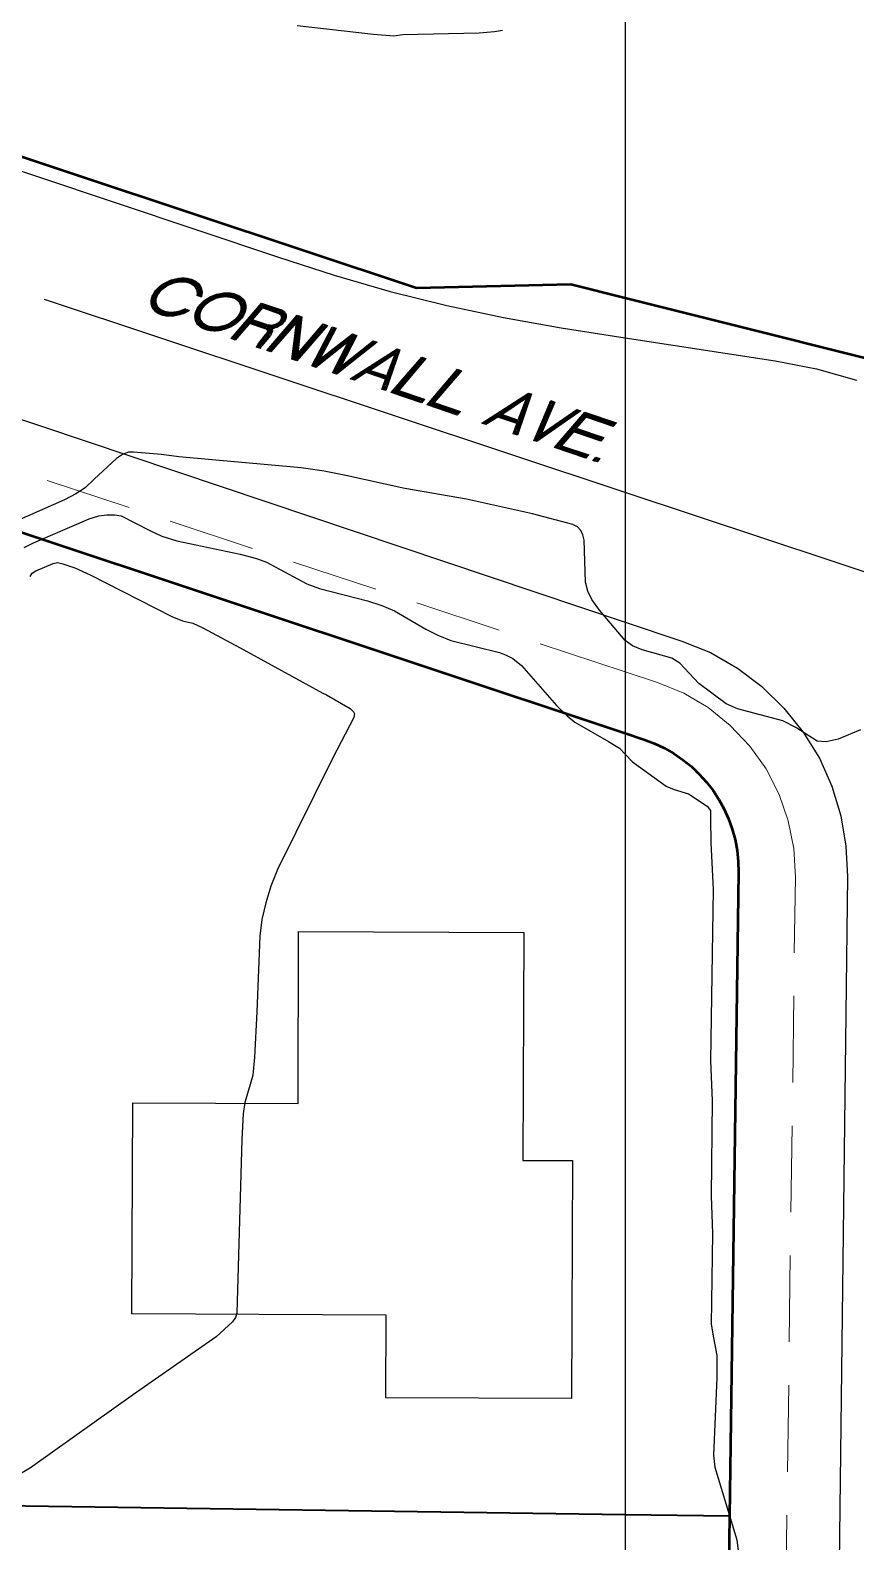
# Model space of a CAD drawing. Header units: feet. Extents: x 7 to 2308, y -319 to 1396.
# Drawn here: x 146.6 to 265.8, y 791 to 1009.3 of the extents above; entities that cross this region are included whole.
import ezdxf

# ---------------------------------------------------------------- set-up
doc = ezdxf.new("R2010")
doc.units = ezdxf.units.FT
doc.header["$MEASUREMENT"] = 0
for name, color, linetype in [('PDF_X1003BASE$ANNOT-PE-T20', 7, 'Continuous'), ('PDF_X1003BASE$PA_NEAT_LINE', 7, 'Continuous'), ('PDF_X1003BASE$PA_PARCEL', 7, 'Continuous'), ('PDF_X1003BASE$PA_ROW', 7, 'Continuous'), ('PDF_X1003BASE$ST_STREET_CL', 7, 'Continuous'), ('PDF_X1003BASE$TR_CURB', 7, 'Continuous'), ('PDF_X1003BASE$TR_SIDEWALK', 7, 'Continuous')]:
    doc.layers.add(name, color=color, linetype=linetype)
for name, color, linetype, true_color in [('PDF_X1003BASE$BL_BUILDING', 7, 'Continuous', 0x979797), ('PDF_X1003BASE$CR_CONT_DEF', 7, 'Continuous', 0x979797), ('PDF_X1003BASE$CR_NDX_DEF', 7, 'Continuous', 0x767676)]:
    doc.layers.add(name, color=color, linetype=linetype, true_color=true_color)

msp = doc.modelspace()

# ---------------------------------------------------------------- linework, layer by layer
at = {"layer": 'PDF_X1003BASE$ANNOT-PE-T20', "lineweight": 25}
for points in [[(170.65, 971.07), (171.34, 970.81)], [(180.56, 966.22), (178.27, 966.97), (176.19, 964.57), (175.61, 964.78), (180.03, 969.9), (182.75, 968.99)], [(180.62, 966.28), (178.22, 967.13), (176.19, 964.73), (175.77, 964.84), (180.03, 969.79), (182.7, 968.89)], [(180.67, 966.38), (178.22, 967.24), (176.14, 964.84), (175.98, 964.89), (180.08, 969.69), (182.64, 968.83)], [(176.14, 964.94), (180.08, 969.58), (182.59, 968.73)], [(168.89, 969.05), (169.58, 968.83)], [(180.72, 966.6), (178.38, 967.4), (180.14, 969.42), (182.48, 968.62)], [(180.83, 966.65), (178.54, 967.45), (180.14, 969.31), (182.43, 968.57)], [(180.88, 966.76), (178.7, 967.5), (180.19, 969.21), (182.32, 968.46)], [(185.31, 967.93), (181.26, 963.18)], [(180.78, 966.49), (180.67, 966.49), (178.17, 967.34)], [(179.5, 963.93), (180.67, 965.48)], [(180.78, 965.48), (179.55, 963.88)], [(180.88, 965.42), (179.66, 963.88)], [(179.76, 963.82), (180.99, 965.42)], [(179.87, 963.77), (181.1, 965.37)], [(179.98, 963.77), (181.2, 965.32)], [(181.31, 965.26), (180.08, 963.72)], [(184.94, 961.85), (188.99, 966.54)], [(187.33, 960.94), (190.21, 966.38), (190.75, 966.17)], [(195.86, 964.04), (190.75, 959.98), (193.31, 965.21), (187.81, 961), (190.32, 965.9)], [(190.27, 966.12), (190.59, 966.01)], [(179.87, 963.34), (179.23, 963.56)], [(196.08, 964.41), (196.56, 964.2), (190.91, 959.72)], [(195.92, 964.2), (196.24, 964.09)], [(199.38, 963.02), (199.76, 962.92)], [(199.92, 963.08), (199.54, 963.24)], [(195.6, 960.25), (199.12, 962.6), (199.01, 962.6), (193.73, 959.13), (193.52, 959.19), (199.33, 962.97), (199.7, 962.81), (197.89, 957.69), (197.68, 957.8), (199.38, 962.49), (199.33, 962.54), (198.16, 959.4)], [(193.84, 959.29), (199.17, 962.81), (199.54, 962.65), (197.84, 957.96)], [(199.06, 962.7), (199.49, 962.6)], [(199.65, 962.76), (199.22, 962.86)], [(203.01, 955.88), (199.28, 957.11), (203.22, 961.74)], [(193.47, 958.87), (192.99, 959.03)], [(193.36, 959.13), (193.63, 959.03)], [(193.79, 959.19), (193.68, 959.24)], [(195.17, 959.93), (197.94, 959.03)], [(198.1, 959.19), (195.33, 960.09)], [(195.38, 960.2), (198.16, 959.29)], [(208.18, 954.12), (204.39, 955.4), (208.39, 959.98)], [(197.46, 957.53), (197.94, 957.37)], [(197.89, 957.59), (197.57, 957.69)], [(197.73, 957.85), (197.84, 957.85)], [(214.58, 953.85), (218.1, 956.2), (217.99, 956.2), (212.71, 952.73), (212.5, 952.79), (218.31, 956.57), (218.68, 956.41), (216.87, 951.3), (216.66, 951.4), (218.41, 956.09), (218.31, 956.09), (217.14, 953)], [(218.63, 956.31), (218.2, 956.47)], [(218.36, 956.63), (218.79, 956.52)], [(218.89, 956.68), (218.52, 956.79)], [(212.87, 952.89), (218.15, 956.36), (218.52, 956.25), (216.82, 951.56)], [(218.1, 956.31), (218.47, 956.15)], [(219.43, 950.12), (221.77, 955.72), (222.25, 955.56)], [(225.19, 954.01), (219.8, 950.28), (221.83, 955.13)], [(225.45, 954.49), (225.93, 954.28), (219.8, 949.96)], [(225.24, 954.12), (219.91, 950.39), (221.88, 955.24)], [(221.83, 955.45), (222.15, 955.35)], [(225.29, 954.28), (225.61, 954.17)], [(212.5, 952.47), (211.96, 952.63)], [(212.34, 952.73), (212.6, 952.63)], [(212.76, 952.79), (212.66, 952.84)], [(214.15, 953.53), (216.92, 952.63)], [(217.08, 952.79), (214.31, 953.69)], [(214.42, 953.8), (217.14, 952.84)], [(226.78, 947.83), (222.79, 949.16), (226.78, 953.8), (230.73, 952.47)], [(216.44, 951.14), (216.92, 950.98)], [(216.87, 951.19), (216.6, 951.3)], [(216.71, 951.46), (216.82, 951.4)], [(224.92, 951.67), (228.92, 950.34)]]:
    msp.add_lwpolyline(points, dxfattribs=at)
for points in [[(185.15, 968.19), (185.84, 967.93), (185.26, 962.65), (188.93, 966.92), (189.52, 966.7), (185.1, 961.58), (184.4, 961.8), (185.04, 967.13), (181.36, 962.86), (180.78, 963.08)], [(185.2, 968.03), (185.68, 967.87), (185.04, 962.28), (188.93, 966.81), (189.36, 966.65), (185.1, 961.69), (184.56, 961.85), (185.2, 967.5), (181.31, 962.97), (180.94, 963.13)], [(185.2, 967.93), (185.52, 967.82), (184.88, 961.9), (188.99, 966.65), (189.15, 966.6), (185.04, 961.8), (184.78, 961.9), (185.42, 967.87), (181.31, 963.08), (181.1, 963.13)], [(190.21, 966.49), (190.8, 966.28), (188.45, 961.8), (193.15, 965.48), (193.79, 965.26), (191.44, 960.78), (196.13, 964.46), (196.72, 964.25), (190.85, 959.67), (190.27, 959.83), (192.56, 964.36), (187.87, 960.62), (187.28, 960.84)], [(190.8, 959.77), (190.43, 959.88), (192.83, 964.62), (187.87, 960.78), (187.44, 960.89), (190.27, 966.22), (190.64, 966.12), (188.24, 961.53), (193.2, 965.37), (193.57, 965.21), (191.23, 960.52), (195.97, 964.3), (196.4, 964.14)], [(190.8, 959.88), (190.59, 959.93), (193.09, 964.94), (187.81, 960.89), (187.65, 960.94), (190.32, 966.01), (190.48, 965.96), (188.03, 961.26), (193.2, 965.21), (193.41, 965.16), (191.01, 960.25), (195.86, 964.14), (196.02, 964.04)], [(199.6, 963.29), (199.97, 963.18), (197.94, 957.27), (197.36, 957.43), (197.89, 958.92), (195.12, 959.88), (193.41, 958.76), (192.83, 958.97)], [(198.05, 959.08), (195.28, 960.04), (193.57, 958.97), (193.15, 959.08), (199.44, 963.13), (199.86, 963.02), (197.89, 957.48), (197.52, 957.64)], [(199.28, 962.65), (198.05, 959.4), (195.65, 960.2)], [(203.17, 962.12), (203.75, 961.9), (199.81, 957.27), (203.54, 956.04), (203.11, 955.51), (198.74, 957)], [(203.17, 961.96), (203.59, 961.85), (199.6, 957.21), (203.38, 955.99), (203.06, 955.61), (198.9, 957.05)], [(203.22, 961.85), (203.38, 961.8), (199.44, 957.16), (203.22, 955.93), (203.06, 955.72), (199.12, 957.11)], [(208.29, 960.36), (208.87, 960.14), (204.93, 955.56), (208.71, 954.28), (208.23, 953.75), (203.91, 955.24)], [(208.34, 960.25), (208.71, 960.09), (204.77, 955.51), (208.5, 954.23), (208.23, 953.91), (204.07, 955.29)], [(208.34, 960.14), (208.55, 960.04), (204.61, 955.45), (208.34, 954.17), (208.18, 954.01), (204.23, 955.35)], [(218.57, 956.89), (219, 956.79), (216.98, 950.82), (216.34, 951.03), (216.87, 952.52), (214.1, 953.43), (212.39, 952.36), (211.8, 952.57)], [(217.03, 952.68), (214.26, 953.64), (212.55, 952.52), (212.18, 952.68), (218.41, 956.73), (218.84, 956.57), (216.92, 951.08), (216.5, 951.19)], [(218.26, 956.25), (217.03, 953), (214.68, 953.8)], [(221.77, 955.83), (222.36, 955.61), (220.39, 950.98), (225.51, 954.55), (226.09, 954.33), (219.75, 949.91), (219.32, 950.02)], [(219.69, 950.02), (219.48, 950.07), (221.83, 955.61), (222.2, 955.45), (220.28, 950.82), (225.35, 954.39), (225.77, 954.23)], [(219.69, 950.12), (221.83, 955.35), (222.04, 955.29), (220.12, 950.66), (225.24, 954.23), (225.4, 954.17)], [(226.68, 954.17), (231.26, 952.63), (230.78, 952.1), (226.84, 953.43), (225.45, 951.83), (229.4, 950.5), (228.97, 949.96), (225.03, 951.3), (223.32, 949.32), (227.26, 947.99), (226.84, 947.51), (222.31, 949.06)], [(226.73, 954.01), (231.05, 952.57), (230.78, 952.2), (226.84, 953.59), (225.29, 951.78), (229.24, 950.44), (228.97, 950.07), (224.97, 951.4), (223.16, 949.27), (227.1, 947.94), (226.84, 947.62), (222.47, 949.11)], [(226.73, 953.91), (230.89, 952.52), (230.73, 952.36), (226.78, 953.69), (225.13, 951.72), (229.08, 950.39), (228.92, 950.23), (224.97, 951.56), (223, 949.22), (226.94, 947.88), (226.78, 947.72), (222.63, 949.11)], [(228.28, 947.67), (228.86, 947.46), (228.44, 946.98), (227.85, 947.14)], [(228.28, 947.56), (228.7, 947.4), (228.38, 947.08), (228.01, 947.19)], [(228.33, 947.46), (228.54, 947.35), (228.38, 947.19), (228.17, 947.24)]]:
    msp.add_lwpolyline(points, close=True, dxfattribs=at)
for centre, radius, start, end in [((180.7, 962.93), 1.55, 138.9768, 155.3354), ((180.64, 962.93), 1.44, 138.1237, 155.4182), ((180.66, 963.05), 1.3, 139.3309, 157.931)]:
    msp.add_arc(centre, radius, start, end, dxfattribs=at)
for points, knots in [([(165.01, 968.46), (164.77, 968.61), (164.56, 968.79), (164.26, 969.21), (164.16, 969.42), (164.06, 969.89), (164.05, 970.12), (164.12, 970.61), (164.2, 970.85), (164.43, 971.34), (164.59, 971.58), (164.78, 971.8)], [0, 0, 0, 0, 0.0261272, 0.0261272, 0.0483804, 0.0483804, 0.0708123, 0.0708123, 0.0945936, 0.0945936, 0.1215601, 0.1215601, 0.1215601, 0.1215601]), ([(165.06, 968.56), (164.84, 968.7), (164.64, 968.87), (164.36, 969.26), (164.26, 969.47), (164.16, 969.9), (164.16, 970.13), (164.22, 970.6), (164.3, 970.83), (164.53, 971.3), (164.69, 971.54), (164.87, 971.75)], [0, 0, 0, 0, 0.0247492, 0.0247492, 0.0457962, 0.0457962, 0.0670455, 0.0670455, 0.0900465, 0.0900465, 0.1162261, 0.1162261, 0.1162261, 0.1162261]), ([(164.78, 971.8), (165.12, 972.2), (165.54, 972.54), (166.5, 973.09), (167.05, 973.31), (168.16, 973.55), (168.74, 973.59), (169.29, 973.5)], [0, 0, 0, 0, 0.0492675, 0.0492675, 0.1032437, 0.1032437, 0.1558046, 0.1558046, 0.1558046, 0.1558046]), ([(164.87, 971.75), (165.21, 972.14), (165.62, 972.46), (166.55, 973), (167.08, 973.2), (168.14, 973.44), (168.7, 973.48), (169.23, 973.41)], [0, 0, 0, 0, 0.0481519, 0.0481519, 0.0999325, 0.0999325, 0.1503372, 0.1503372, 0.1503372, 0.1503372]), ([(164.96, 971.7), (165.29, 972.07), (165.7, 972.39), (166.6, 972.9), (167.11, 973.1), (168.13, 973.33), (168.66, 973.37), (169.17, 973.31)], [0, 0, 0, 0, 0.047056, 0.047056, 0.0966621, 0.0966621, 0.1449327, 0.1449327, 0.1449327, 0.1449327]), ([(165.07, 971.69), (165.38, 972.05), (165.76, 972.36), (166.61, 972.85), (167.1, 973.04), (168.07, 973.26), (168.58, 973.3), (169.06, 973.24)], [0, 0, 0, 0, 0.0445398, 0.0445398, 0.0918121, 0.0918121, 0.1379761, 0.1379761, 0.1379761, 0.1379761]), ([(165.17, 971.64), (165.47, 971.99), (165.84, 972.28), (166.67, 972.75), (167.13, 972.93), (168.06, 973.15), (168.54, 973.19), (169.01, 973.14)], [0, 0, 0, 0, 0.0434344, 0.0434344, 0.0885994, 0.0885994, 0.1326873, 0.1326873, 0.1326873, 0.1326873]), ([(165.27, 971.64), (165.56, 971.97), (165.91, 972.25), (166.68, 972.7), (167.12, 972.87), (168, 973.08), (168.46, 973.12), (168.91, 973.07)], [0, 0, 0, 0, 0.0409356, 0.0409356, 0.0838309, 0.0838309, 0.1258546, 0.1258546, 0.1258546, 0.1258546]), ([(165.37, 971.58), (165.64, 971.9), (165.99, 972.17), (166.73, 972.61), (167.15, 972.77), (167.99, 972.97), (168.43, 973.01), (168.85, 972.97)], [0, 0, 0, 0, 0.0398106, 0.0398106, 0.0806711, 0.0806711, 0.1206826, 0.1206826, 0.1206826, 0.1206826]), ([(168.85, 972.97), (169.23, 972.93), (169.56, 972.84), (170.04, 972.59), (170.22, 972.45), (170.49, 972.13), (170.58, 971.96), (170.67, 971.67), (170.69, 971.56), (170.71, 971.32), (170.7, 971.2), (170.68, 971.07)], [0, 0, 0, 0, 0.0354404, 0.0354404, 0.0617885, 0.0617885, 0.0833325, 0.0833325, 0.0966799, 0.0966799, 0.1108377, 0.1108377, 0.1108377, 0.1108377]), ([(168.91, 973.07), (169.29, 973.03), (169.63, 972.92), (170.13, 972.65), (170.32, 972.5), (170.6, 972.16), (170.69, 971.99), (170.78, 971.67), (170.8, 971.55), (170.81, 971.29), (170.8, 971.16), (170.78, 971.03)], [0, 0, 0, 0, 0.0364378, 0.0364378, 0.0639447, 0.0639447, 0.0867519, 0.0867519, 0.1009698, 0.1009698, 0.1160671, 0.1160671, 0.1160671, 0.1160671]), ([(169.01, 973.14), (169.41, 973.1), (169.76, 972.99), (170.27, 972.72), (170.46, 972.57), (170.74, 972.22), (170.84, 972.05), (170.93, 971.73), (170.95, 971.59), (170.96, 971.31), (170.94, 971.17), (170.91, 971.02)], [0, 0, 0, 0, 0.0378502, 0.0378502, 0.0659772, 0.0659772, 0.0890627, 0.0890627, 0.1047317, 0.1047317, 0.1214965, 0.1214965, 0.1214965, 0.1214965]), ([(169.06, 973.24), (169.48, 973.19), (169.83, 973.07), (170.36, 972.78), (170.56, 972.62), (170.85, 972.26), (170.95, 972.07), (171.04, 971.72), (171.06, 971.58), (171.06, 971.28), (171.05, 971.13), (171.01, 970.97)], [0, 0, 0, 0, 0.0388135, 0.0388135, 0.0680772, 0.0680772, 0.0924218, 0.0924218, 0.1090453, 0.1090453, 0.12685, 0.12685, 0.12685, 0.12685]), ([(169.17, 973.31), (169.59, 973.26), (169.96, 973.14), (170.5, 972.85), (170.7, 972.69), (170.99, 972.32), (171.09, 972.13), (171.19, 971.77), (171.21, 971.62), (171.21, 971.29), (171.19, 971.12), (171.14, 970.96)], [0, 0, 0, 0, 0.0401435, 0.0401435, 0.0700022, 0.0700022, 0.0946279, 0.0946279, 0.112803, 0.112803, 0.1324226, 0.1324226, 0.1324226, 0.1324226]), ([(169.23, 973.41), (169.66, 973.35), (170.04, 973.23), (170.59, 972.91), (170.8, 972.74), (171.1, 972.35), (171.2, 972.15), (171.3, 971.77), (171.32, 971.6), (171.31, 971.26), (171.28, 971.08), (171.23, 970.9)], [0, 0, 0, 0, 0.0410735, 0.0410735, 0.0720477, 0.0720477, 0.0979292, 0.0979292, 0.1171417, 0.1171417, 0.1379015, 0.1379015, 0.1379015, 0.1379015]), ([(169.29, 973.5), (169.74, 973.44), (170.12, 973.31), (170.68, 972.98), (170.9, 972.79), (171.21, 972.38), (171.31, 972.17), (171.41, 971.76), (171.43, 971.59), (171.42, 971.22), (171.38, 971.03), (171.33, 970.84)], [0, 0, 0, 0, 0.0420021, 0.0420021, 0.0740934, 0.0740934, 0.1012422, 0.1012422, 0.1215225, 0.1215225, 0.1434569, 0.1434569, 0.1434569, 0.1434569]), ([(165.11, 968.65), (164.9, 968.78), (164.72, 968.94), (164.45, 969.32), (164.36, 969.51), (164.27, 969.92), (164.26, 970.14), (164.33, 970.58), (164.4, 970.81), (164.63, 971.26), (164.79, 971.49), (164.96, 971.7)], [0, 0, 0, 0, 0.0233854, 0.0233854, 0.0432373, 0.0432373, 0.0633086, 0.0633086, 0.0855432, 0.0855432, 0.1109564, 0.1109564, 0.1109564, 0.1109564]), ([(165.22, 968.73), (165.02, 968.87), (164.84, 969.03), (164.58, 969.41), (164.5, 969.6), (164.41, 970.01), (164.41, 970.23), (164.48, 970.66), (164.56, 970.87), (164.77, 971.29), (164.91, 971.5), (165.07, 971.69)], [0, 0, 0, 0, 0.0228956, 0.0228956, 0.0425836, 0.0425836, 0.0627552, 0.0627552, 0.0835403, 0.0835403, 0.1070538, 0.1070538, 0.1070538, 0.1070538]), ([(165.27, 968.82), (165.08, 968.95), (164.91, 969.11), (164.68, 969.46), (164.6, 969.64), (164.52, 970.03), (164.52, 970.23), (164.59, 970.64), (164.66, 970.84), (164.87, 971.25), (165.01, 971.45), (165.17, 971.64)], [0, 0, 0, 0, 0.0215499, 0.0215499, 0.0400475, 0.0400475, 0.0590317, 0.0590317, 0.0790976, 0.0790976, 0.1018965, 0.1018965, 0.1018965, 0.1018965]), ([(165.38, 968.91), (165.2, 969.03), (165.04, 969.19), (164.81, 969.54), (164.74, 969.73), (164.67, 970.12), (164.67, 970.32), (164.75, 970.72), (164.81, 970.9), (165, 971.28), (165.13, 971.47), (165.27, 971.64)], [0, 0, 0, 0, 0.02111741, 0.02111741, 0.03948748, 0.03948748, 0.05858559, 0.05858559, 0.07718904, 0.07718904, 0.09809474, 0.09809474, 0.09809474, 0.09809474]), ([(165.44, 968.99), (165.27, 969.11), (165.12, 969.26), (164.91, 969.59), (164.84, 969.76), (164.77, 970.13), (164.78, 970.32), (164.85, 970.7), (164.92, 970.88), (165.1, 971.24), (165.23, 971.42), (165.37, 971.58)], [0, 0, 0, 0, 0.01979071, 0.01979071, 0.03697489, 0.03697489, 0.05487554, 0.05487554, 0.07280844, 0.07280844, 0.0930522, 0.0930522, 0.0930522, 0.0930522]), ([(171.9, 966.08), (171.56, 966.2), (171.27, 966.36), (170.85, 966.73), (170.7, 966.93), (170.48, 967.36), (170.43, 967.58), (170.39, 968.07), (170.43, 968.33), (170.56, 968.77), (170.64, 968.95), (170.85, 969.32), (170.98, 969.5), (171.12, 969.67)], [0, 0, 0, 0, 0.0343532, 0.0343532, 0.0626836, 0.0626836, 0.0888544, 0.0888544, 0.117874, 0.117874, 0.1403071, 0.1403071, 0.1652695, 0.1652695, 0.1652695, 0.1652695]), ([(171.96, 966.17), (171.62, 966.28), (171.34, 966.44), (170.94, 966.79), (170.79, 966.97), (170.59, 967.38), (170.53, 967.6), (170.5, 968.06), (170.53, 968.3), (170.65, 968.72), (170.73, 968.9), (170.94, 969.27), (171.07, 969.45), (171.22, 969.62)], [0, 0, 0, 0, 0.0330929, 0.0330929, 0.0601545, 0.0601545, 0.0850385, 0.0850385, 0.1125765, 0.1125765, 0.1348813, 0.1348813, 0.1598361, 0.1598361, 0.1598361, 0.1598361]), ([(172.01, 966.26), (171.69, 966.37), (171.42, 966.52), (171.03, 966.84), (170.89, 967.02), (170.7, 967.41), (170.64, 967.61), (170.6, 968.04), (170.63, 968.27), (170.75, 968.68), (170.83, 968.86), (171.03, 969.22), (171.16, 969.4), (171.31, 969.56)], [0, 0, 0, 0, 0.031841, 0.031841, 0.0576483, 0.0576483, 0.0812602, 0.0812602, 0.1073269, 0.1073269, 0.1294969, 0.1294969, 0.1544486, 0.1544486, 0.1544486, 0.1544486]), ([(172.11, 966.34), (171.8, 966.44), (171.54, 966.59), (171.17, 966.92), (171.03, 967.09), (170.84, 967.48), (170.79, 967.68), (170.75, 968.12), (170.79, 968.35), (170.9, 968.74), (170.98, 968.91), (171.17, 969.24), (171.29, 969.41), (171.42, 969.56)], [0, 0, 0, 0, 0.0308715, 0.0308715, 0.0562402, 0.0562402, 0.0796305, 0.0796305, 0.1055464, 0.1055464, 0.1259793, 0.1259793, 0.1487679, 0.1487679, 0.1487679, 0.1487679]), ([(171.12, 969.67), (171.46, 970.07), (171.89, 970.41), (172.94, 971.02), (173.61, 971.26), (174.63, 971.41), (174.97, 971.43), (175.64, 971.39), (175.96, 971.33), (176.27, 971.22)], [0, 0, 0, 0, 0.0494309, 0.0494309, 0.1137852, 0.1137852, 0.1458495, 0.1458495, 0.1763843, 0.1763843, 0.1763843, 0.1763843]), ([(171.22, 969.62), (171.55, 970.01), (171.97, 970.33), (173, 970.93), (173.67, 971.16), (174.66, 971.31), (174.99, 971.32), (175.62, 971.28), (175.93, 971.23), (176.22, 971.13)], [0, 0, 0, 0, 0.048312, 0.048312, 0.1116885, 0.1116885, 0.1421675, 0.1421675, 0.1711404, 0.1711404, 0.1711404, 0.1711404]), ([(171.31, 969.56), (171.64, 969.94), (172.05, 970.26), (173.06, 970.84), (173.72, 971.07), (174.69, 971.2), (175, 971.22), (175.6, 971.18), (175.89, 971.13), (176.16, 971.04)], [0, 0, 0, 0, 0.047208, 0.047208, 0.1096331, 0.1096331, 0.1385025, 0.1385025, 0.1658956, 0.1658956, 0.1658956, 0.1658956]), ([(171.42, 969.56), (171.73, 969.92), (172.11, 970.23), (173.06, 970.78), (173.67, 970.99), (174.59, 971.13), (174.9, 971.15), (175.5, 971.11), (175.79, 971.05), (176.06, 970.96)], [0, 0, 0, 0, 0.0446903, 0.0446903, 0.1030639, 0.1030639, 0.1317231, 0.1317231, 0.158994, 0.158994, 0.158994, 0.158994]), ([(171.51, 969.51), (171.81, 969.86), (172.19, 970.15), (173.13, 970.69), (173.73, 970.9), (174.62, 971.03), (174.91, 971.04), (175.47, 971), (175.75, 970.95), (176.01, 970.87)], [0, 0, 0, 0, 0.0435783, 0.0435783, 0.1009862, 0.1009862, 0.1280494, 0.1280494, 0.1537506, 0.1537506, 0.1537506, 0.1537506]), ([(171.62, 969.5), (171.9, 969.84), (172.25, 970.12), (173.12, 970.63), (173.68, 970.82), (174.53, 970.95), (174.82, 970.97), (175.37, 970.93), (175.65, 970.88), (175.9, 970.79)], [0, 0, 0, 0, 0.0410776, 0.0410776, 0.0944546, 0.0944546, 0.1212859, 0.1212859, 0.1468496, 0.1468496, 0.1468496, 0.1468496]), ([(171.71, 969.45), (171.99, 969.77), (172.33, 970.04), (173.19, 970.54), (173.74, 970.73), (174.56, 970.85), (174.83, 970.86), (175.35, 970.83), (175.61, 970.78), (175.85, 970.7)], [0, 0, 0, 0, 0.0399566, 0.0399566, 0.0923528, 0.0923528, 0.1176016, 0.1176016, 0.141605, 0.141605, 0.141605, 0.141605]), ([(175.85, 970.7), (176.13, 970.61), (176.36, 970.48), (176.69, 970.19), (176.81, 970.03), (176.98, 969.69), (177.03, 969.52), (177.06, 969.14), (177.03, 968.93), (176.93, 968.58), (176.86, 968.43), (176.69, 968.13), (176.58, 967.98), (176.46, 967.85)], [0, 0, 0, 0, 0.0273917, 0.0273917, 0.0498016, 0.0498016, 0.0704138, 0.0704138, 0.093227, 0.093227, 0.1116581, 0.1116581, 0.132273, 0.132273, 0.132273, 0.132273]), ([(175.9, 970.79), (176.19, 970.69), (176.43, 970.55), (176.78, 970.25), (176.91, 970.08), (177.09, 969.72), (177.14, 969.53), (177.16, 969.12), (177.13, 968.9), (177.02, 968.54), (176.95, 968.39), (176.78, 968.08), (176.67, 967.93), (176.56, 967.79)], [0, 0, 0, 0, 0.0286552, 0.0286552, 0.0523367, 0.0523367, 0.0742379, 0.0742379, 0.0985339, 0.0985339, 0.1170929, 0.1170929, 0.1377165, 0.1377165, 0.1377165, 0.1377165]), ([(176.01, 970.87), (176.31, 970.77), (176.56, 970.63), (176.91, 970.32), (177.05, 970.15), (177.23, 969.79), (177.28, 969.6), (177.31, 969.2), (177.29, 968.98), (177.18, 968.6), (177.1, 968.44), (176.92, 968.11), (176.8, 967.94), (176.67, 967.79)], [0, 0, 0, 0, 0.0296144, 0.0296144, 0.0537207, 0.0537207, 0.0758308, 0.0758308, 0.1002693, 0.1002693, 0.1205693, 0.1205693, 0.1433502, 0.1433502, 0.1433502, 0.1433502]), ([(176.06, 970.96), (176.37, 970.85), (176.63, 970.71), (177.01, 970.38), (177.15, 970.2), (177.34, 969.81), (177.39, 969.61), (177.42, 969.18), (177.39, 968.95), (177.27, 968.56), (177.2, 968.39), (177.01, 968.06), (176.89, 967.89), (176.76, 967.74)], [0, 0, 0, 0, 0.0308732, 0.0308732, 0.0562429, 0.0562429, 0.0796336, 0.0796336, 0.1055493, 0.1055493, 0.1259813, 0.1259813, 0.1487687, 0.1487687, 0.1487687, 0.1487687]), ([(176.16, 971.04), (176.49, 970.93), (176.76, 970.78), (177.14, 970.45), (177.28, 970.28), (177.48, 969.89), (177.53, 969.69), (177.57, 969.26), (177.54, 969.03), (177.43, 968.62), (177.35, 968.44), (177.14, 968.08), (177.01, 967.9), (176.87, 967.73)], [0, 0, 0, 0, 0.0318426, 0.0318426, 0.0576509, 0.0576509, 0.0812637, 0.0812637, 0.1073311, 0.1073311, 0.1295002, 0.1295002, 0.1544507, 0.1544507, 0.1544507, 0.1544507]), ([(176.22, 971.13), (176.55, 971.01), (176.83, 970.86), (177.23, 970.51), (177.38, 970.32), (177.58, 969.91), (177.64, 969.7), (177.68, 969.24), (177.64, 969), (177.52, 968.57), (177.44, 968.39), (177.23, 968.03), (177.1, 967.85), (176.96, 967.68)], [0, 0, 0, 0, 0.0330932, 0.0330932, 0.0601545, 0.0601545, 0.0850383, 0.0850383, 0.1125764, 0.1125764, 0.1348819, 0.1348819, 0.1598377, 0.1598377, 0.1598377, 0.1598377]), ([(176.27, 971.22), (176.62, 971.1), (176.91, 970.93), (177.32, 970.57), (177.48, 970.37), (177.69, 969.93), (177.75, 969.71), (177.78, 969.22), (177.75, 968.97), (177.61, 968.53), (177.53, 968.34), (177.33, 967.98), (177.2, 967.8), (177.05, 967.63)], [0, 0, 0, 0, 0.0343548, 0.0343548, 0.0626859, 0.0626859, 0.0888572, 0.0888572, 0.1178774, 0.1178774, 0.1403115, 0.1403115, 0.1652749, 0.1652749, 0.1652749, 0.1652749]), ([(169.62, 968.83), (169.04, 968.48), (168.39, 968.23), (167.25, 968.01), (166.75, 967.98), (166.04, 968.08), (165.81, 968.12), (165.39, 968.26), (165.2, 968.35), (165.01, 968.46)], [0, 0, 0, 0, 0.0633904, 0.0633904, 0.109594, 0.109594, 0.1310748, 0.1310748, 0.1514257, 0.1514257, 0.1514257, 0.1514257]), ([(169.5, 968.89), (168.93, 968.54), (168.28, 968.3), (167.17, 968.11), (166.69, 968.09), (166.02, 968.19), (165.81, 968.23), (165.42, 968.37), (165.23, 968.45), (165.06, 968.56)], [0, 0, 0, 0, 0.0627482, 0.0627482, 0.1063919, 0.1063919, 0.1266243, 0.1266243, 0.1457547, 0.1457547, 0.1457547, 0.1457547]), ([(169.38, 968.94), (168.81, 968.61), (168.17, 968.38), (167.09, 968.21), (166.64, 968.2), (166.01, 968.29), (165.82, 968.34), (165.45, 968.47), (165.27, 968.55), (165.11, 968.65)], [0, 0, 0, 0, 0.0620345, 0.0620345, 0.1031385, 0.1031385, 0.1221383, 0.1221383, 0.1400677, 0.1400677, 0.1400677, 0.1400677]), ([(169.28, 968.95), (168.74, 968.64), (168.13, 968.43), (167.11, 968.28), (166.68, 968.28), (166.08, 968.38), (165.89, 968.42), (165.54, 968.55), (165.37, 968.63), (165.22, 968.73)], [0, 0, 0, 0, 0.0583618, 0.0583618, 0.0977111, 0.0977111, 0.1159516, 0.1159516, 0.1332351, 0.1332351, 0.1332351, 0.1332351]), ([(169.17, 969.01), (168.61, 968.7), (168.01, 968.51), (167.04, 968.39), (166.64, 968.39), (166.07, 968.48), (165.9, 968.53), (165.57, 968.65), (165.42, 968.73), (165.27, 968.82)], [0, 0, 0, 0, 0.05945, 0.05945, 0.0989388, 0.0989388, 0.117191, 0.117191, 0.1344506, 0.1344506, 0.1344506, 0.1344506]), ([(169.07, 969.02), (168.55, 968.74), (167.98, 968.56), (167.07, 968.46), (166.68, 968.46), (166.15, 968.56), (165.98, 968.61), (165.67, 968.74), (165.52, 968.81), (165.38, 968.91)], [0, 0, 0, 0, 0.0556011, 0.0556011, 0.093435, 0.093435, 0.1109813, 0.1109813, 0.1276476, 0.1276476, 0.1276476, 0.1276476]), ([(168.97, 969.08), (168.45, 968.81), (167.89, 968.65), (167.01, 968.56), (166.65, 968.57), (166.15, 968.67), (165.99, 968.72), (165.7, 968.84), (165.57, 968.91), (165.44, 968.99)], [0, 0, 0, 0, 0.0548491, 0.0548491, 0.0904433, 0.0904433, 0.1069024, 0.1069024, 0.1225029, 0.1225029, 0.1225029, 0.1225029]), ([(172.17, 966.43), (171.87, 966.53), (171.62, 966.67), (171.26, 966.98), (171.13, 967.14), (170.94, 967.5), (170.89, 967.69), (170.86, 968.1), (170.89, 968.31), (171, 968.69), (171.07, 968.86), (171.26, 969.19), (171.38, 969.35), (171.51, 969.51)], [0, 0, 0, 0, 0.0296168, 0.0296168, 0.0537244, 0.0537244, 0.0758352, 0.0758352, 0.100274, 0.100274, 0.1205741, 0.1205741, 0.1433551, 0.1433551, 0.1433551, 0.1433551]), ([(172.27, 966.5), (171.98, 966.6), (171.74, 966.74), (171.39, 967.05), (171.26, 967.22), (171.09, 967.58), (171.04, 967.77), (171.01, 968.18), (171.04, 968.39), (171.15, 968.76), (171.22, 968.91), (171.39, 969.21), (171.5, 969.36), (171.62, 969.5)], [0, 0, 0, 0, 0.0286564, 0.0286564, 0.0523386, 0.0523386, 0.0742404, 0.0742404, 0.0985381, 0.0985381, 0.1170966, 0.1170966, 0.1377195, 0.1377195, 0.1377195, 0.1377195]), ([(172.33, 966.6), (172.05, 966.69), (171.82, 966.82), (171.49, 967.11), (171.36, 967.26), (171.19, 967.6), (171.15, 967.78), (171.12, 968.16), (171.14, 968.36), (171.25, 968.71), (171.31, 968.86), (171.48, 969.16), (171.59, 969.31), (171.71, 969.45)], [0, 0, 0, 0, 0.0273925, 0.0273925, 0.0498026, 0.0498026, 0.0704146, 0.0704146, 0.0932274, 0.0932274, 0.1116595, 0.1116595, 0.1322757, 0.1322757, 0.1322757, 0.1322757]), ([(177.05, 967.63), (176.71, 967.22), (176.29, 966.89), (175.24, 966.28), (174.56, 966.04), (173.55, 965.88), (173.2, 965.87), (172.53, 965.91), (172.21, 965.97), (171.9, 966.08)], [0, 0, 0, 0, 0.0494268, 0.0494268, 0.113779, 0.113779, 0.1458466, 0.1458466, 0.1763845, 0.1763845, 0.1763845, 0.1763845]), ([(176.96, 967.68), (176.62, 967.29), (176.21, 966.96), (175.17, 966.37), (174.51, 966.13), (173.52, 965.99), (173.19, 965.97), (172.56, 966.01), (172.25, 966.07), (171.96, 966.17)], [0, 0, 0, 0, 0.0483079, 0.0483079, 0.1116831, 0.1116831, 0.1421648, 0.1421648, 0.17114, 0.17114, 0.17114, 0.17114]), ([(176.87, 967.73), (176.54, 967.35), (176.13, 967.04), (175.11, 966.46), (174.45, 966.23), (173.49, 966.09), (173.18, 966.08), (172.58, 966.12), (172.29, 966.17), (172.01, 966.26)], [0, 0, 0, 0, 0.0472048, 0.0472048, 0.109631, 0.109631, 0.1385011, 0.1385011, 0.1658946, 0.1658946, 0.1658946, 0.1658946]), ([(176.76, 967.74), (176.45, 967.37), (176.07, 967.07), (175.11, 966.52), (174.5, 966.3), (173.58, 966.17), (173.27, 966.15), (172.68, 966.19), (172.39, 966.24), (172.11, 966.34)], [0, 0, 0, 0, 0.0446929, 0.0446929, 0.1030669, 0.1030669, 0.1317245, 0.1317245, 0.1589945, 0.1589945, 0.1589945, 0.1589945]), ([(176.67, 967.79), (176.36, 967.44), (175.99, 967.14), (175.05, 966.61), (174.44, 966.4), (173.55, 966.27), (173.26, 966.26), (172.7, 966.29), (172.43, 966.34), (172.17, 966.43)], [0, 0, 0, 0, 0.0435791, 0.0435791, 0.1009868, 0.1009868, 0.1280486, 0.1280486, 0.1537486, 0.1537486, 0.1537486, 0.1537486]), ([(176.56, 967.79), (176.27, 967.46), (175.92, 967.18), (175.05, 966.67), (174.49, 966.47), (173.65, 966.34), (173.36, 966.33), (172.8, 966.36), (172.53, 966.41), (172.27, 966.5)], [0, 0, 0, 0, 0.0410794, 0.0410794, 0.0944582, 0.0944582, 0.1212875, 0.1212875, 0.1468494, 0.1468494, 0.1468494, 0.1468494]), ([(176.46, 967.85), (176.19, 967.52), (175.84, 967.25), (174.99, 966.76), (174.44, 966.57), (173.62, 966.45), (173.35, 966.43), (172.82, 966.47), (172.57, 966.51), (172.33, 966.6)], [0, 0, 0, 0, 0.0399565, 0.0399565, 0.0923524, 0.0923524, 0.1176007, 0.1176007, 0.1416035, 0.1416035, 0.1416035, 0.1416035]), ([(183.21, 967.4), (183.11, 967.23), (182.97, 967.07), (182.6, 966.75), (182.34, 966.61), (181.79, 966.41), (181.51, 966.35), (181.23, 966.35)], [0, 0, 0, 0, 0.01889802, 0.01889802, 0.04611144, 0.04611144, 0.07254605, 0.07254605, 0.07254605, 0.07254605]), ([(183.31, 967.46), (183.23, 967.28), (183.1, 967.12), (182.76, 966.78), (182.52, 966.62), (181.99, 966.37), (181.7, 966.29), (181.41, 966.26)], [0, 0, 0, 0, 0.0185647, 0.0185647, 0.04514442, 0.04514442, 0.07266882, 0.07266882, 0.07266882, 0.07266882]), ([(183.47, 967.54), (183.39, 967.36), (183.27, 967.19), (182.94, 966.84), (182.69, 966.65), (182.14, 966.37), (181.84, 966.27), (181.55, 966.21)], [0, 0, 0, 0, 0.01883707, 0.01883707, 0.04573174, 0.04573174, 0.07139411, 0.07139411, 0.07139411, 0.07139411]), ([(182.37, 968.5), (182.48, 968.46), (182.58, 968.4), (182.72, 968.27), (182.77, 968.2), (182.85, 968.05), (182.87, 967.97), (182.87, 967.79), (182.86, 967.7), (182.79, 967.5), (182.73, 967.39), (182.64, 967.28)], [0, 0, 0, 0, 0.01159505, 0.01159505, 0.02137672, 0.02137672, 0.03051419, 0.03051419, 0.04068388, 0.04068388, 0.05400695, 0.05400695, 0.05400695, 0.05400695]), ([(182.47, 968.57), (182.6, 968.53), (182.7, 968.47), (182.86, 968.34), (182.91, 968.27), (182.99, 968.12), (183.01, 968.04), (183.02, 967.87), (183.01, 967.78), (182.97, 967.62), (182.94, 967.55), (182.86, 967.41), (182.81, 967.34), (182.75, 967.27)], [0, 0, 0, 0, 0.01251316, 0.01251316, 0.02266604, 0.02266604, 0.03196099, 0.03196099, 0.04222527, 0.04222527, 0.05090487, 0.05090487, 0.06066654, 0.06066654, 0.06066654, 0.06066654]), ([(182.53, 968.67), (182.66, 968.62), (182.78, 968.55), (182.95, 968.4), (183.01, 968.32), (183.09, 968.14), (183.12, 968.05), (183.13, 967.86), (183.12, 967.75), (183.06, 967.58), (183.03, 967.5), (182.95, 967.36), (182.9, 967.29), (182.84, 967.22)], [0, 0, 0, 0, 0.01377271, 0.01377271, 0.02519232, 0.02519232, 0.03577174, 0.03577174, 0.04751592, 0.04751592, 0.05632622, 0.05632622, 0.06609668, 0.06609668, 0.06609668, 0.06609668]), ([(182.63, 968.74), (182.78, 968.69), (182.9, 968.62), (183.08, 968.47), (183.15, 968.4), (183.24, 968.22), (183.26, 968.13), (183.28, 967.93), (183.27, 967.83), (183.22, 967.64), (183.18, 967.55), (183.08, 967.38), (183.02, 967.3), (182.95, 967.22)], [0, 0, 0, 0, 0.01474249, 0.01474249, 0.02660119, 0.02660119, 0.03740306, 0.03740306, 0.04929965, 0.04929965, 0.05984795, 0.05984795, 0.07178242, 0.07178242, 0.07178242, 0.07178242]), ([(182.68, 968.93), (182.86, 968.86), (183, 968.78), (183.21, 968.59), (183.29, 968.49), (183.4, 968.26), (183.43, 968.15), (183.44, 967.94), (183.43, 967.84), (183.39, 967.65), (183.35, 967.56), (183.31, 967.46)], [0, 0, 0, 0, 0.01715997, 0.01715997, 0.03142589, 0.03142589, 0.04469485, 0.04469485, 0.05501334, 0.05501334, 0.0662986, 0.0662986, 0.0662986, 0.0662986]), ([(182.68, 968.83), (182.84, 968.78), (182.98, 968.7), (183.17, 968.53), (183.25, 968.44), (183.34, 968.24), (183.37, 968.14), (183.39, 967.93), (183.38, 967.82), (183.32, 967.61), (183.27, 967.5), (183.21, 967.4)], [0, 0, 0, 0, 0.01595065, 0.01595065, 0.02902175, 0.02902175, 0.04106683, 0.04106683, 0.05276652, 0.05276652, 0.06588493, 0.06588493, 0.06588493, 0.06588493]), ([(182.79, 969), (182.97, 968.94), (183.12, 968.85), (183.35, 968.66), (183.43, 968.56), (183.54, 968.34), (183.57, 968.22), (183.59, 968.01), (183.58, 967.92), (183.55, 967.73), (183.51, 967.64), (183.47, 967.54)], [0, 0, 0, 0, 0.01810348, 0.01810348, 0.03278214, 0.03278214, 0.04625557, 0.04625557, 0.05659452, 0.05659452, 0.0679105, 0.0679105, 0.0679105, 0.0679105]), ([(180.56, 966.23), (180.63, 966.2), (180.68, 966.17), (180.77, 966.1), (180.8, 966.07), (180.84, 965.98), (180.85, 965.94), (180.86, 965.85), (180.85, 965.8), (180.83, 965.71), (180.81, 965.67), (180.77, 965.6), (180.74, 965.56), (180.71, 965.52)], [0, 0, 0, 0, 0.00681477, 0.00681477, 0.01231753, 0.01231753, 0.01734125, 0.01734125, 0.02288081, 0.02288081, 0.02768798, 0.02768798, 0.033112, 0.033112, 0.033112, 0.033112]), ([(180.61, 966.32), (180.69, 966.29), (180.76, 966.25), (180.86, 966.16), (180.9, 966.11), (180.95, 966.01), (180.96, 965.95), (180.97, 965.83), (180.96, 965.77), (180.91, 965.63), (180.87, 965.55), (180.8, 965.47)], [0, 0, 0, 0, 0.00810218, 0.00810218, 0.01490775, 0.01490775, 0.02125023, 0.02125023, 0.02830508, 0.02830508, 0.03779056, 0.03779056, 0.03779056, 0.03779056]), ([(182.95, 967.22), (182.79, 967.04), (182.6, 966.89), (182.12, 966.62), (181.81, 966.52), (181.36, 966.45), (181.22, 966.45), (180.94, 966.47), (180.81, 966.49), (180.68, 966.53)], [0, 0, 0, 0, 0.02214839, 0.02214839, 0.05164177, 0.05164177, 0.06481111, 0.06481111, 0.0772885, 0.0772885, 0.0772885, 0.0772885]), ([(180.72, 966.39), (180.81, 966.37), (180.88, 966.32), (180.99, 966.23), (181.03, 966.19), (181.09, 966.08), (181.1, 966.03), (181.12, 965.91), (181.11, 965.85), (181.08, 965.73), (181.05, 965.68), (180.99, 965.57), (180.95, 965.51), (180.91, 965.47)], [0, 0, 0, 0, 0.00904828, 0.00904828, 0.01626421, 0.01626421, 0.02280233, 0.02280233, 0.02998055, 0.02998055, 0.03665218, 0.03665218, 0.04424752, 0.04424752, 0.04424752, 0.04424752]), ([(180.77, 966.49), (180.87, 966.45), (180.96, 966.4), (181.08, 966.29), (181.13, 966.23), (181.19, 966.1), (181.21, 966.04), (181.22, 965.89), (181.21, 965.82), (181.17, 965.69), (181.15, 965.63), (181.08, 965.52), (181.05, 965.46), (181, 965.41)], [0, 0, 0, 0, 0.01029011, 0.01029011, 0.01874623, 0.01874623, 0.026543, 0.026543, 0.03518184, 0.03518184, 0.04199202, 0.04199202, 0.04958719, 0.04958719, 0.04958719, 0.04958719]), ([(182.84, 967.22), (182.71, 967.06), (182.54, 966.93), (182.12, 966.68), (181.86, 966.59), (181.45, 966.53), (181.31, 966.52), (181.04, 966.54), (180.91, 966.56), (180.79, 966.6)], [0, 0, 0, 0, 0.01963837, 0.01963837, 0.04508145, 0.04508145, 0.05803645, 0.05803645, 0.0703884, 0.0703884, 0.0703884, 0.0703884]), ([(182.75, 967.27), (182.62, 967.13), (182.46, 967), (182.06, 966.77), (181.8, 966.68), (181.42, 966.63), (181.3, 966.63), (181.07, 966.64), (180.95, 966.66), (180.84, 966.7)], [0, 0, 0, 0, 0.01852077, 0.01852077, 0.04299007, 0.04299007, 0.05435691, 0.05435691, 0.06514457, 0.06514457, 0.06514457, 0.06514457]), ([(182.64, 967.28), (182.53, 967.15), (182.4, 967.03), (182.06, 966.84), (181.85, 966.76), (181.52, 966.7), (181.4, 966.7), (181.16, 966.71), (181.05, 966.73), (180.95, 966.77)], [0, 0, 0, 0, 0.01603514, 0.01603514, 0.03650624, 0.03650624, 0.04761382, 0.04761382, 0.05824481, 0.05824481, 0.05824481, 0.05824481]), ([(181.17, 966.35), (181.23, 966.28), (181.27, 966.21), (181.32, 966.05), (181.33, 965.97), (181.32, 965.79), (181.29, 965.7), (181.21, 965.52), (181.16, 965.44), (181.09, 965.36)], [0, 0, 0, 0, 0.00792715, 0.00792715, 0.0155828, 0.0155828, 0.02464993, 0.02464993, 0.03394543, 0.03394543, 0.03394543, 0.03394543]), ([(181.41, 966.26), (181.45, 966.19), (181.47, 966.11), (181.48, 965.94), (181.47, 965.85), (181.42, 965.69), (181.39, 965.63), (181.31, 965.49), (181.26, 965.42), (181.2, 965.36)], [0, 0, 0, 0, 0.00757217, 0.00757217, 0.01598016, 0.01598016, 0.02306929, 0.02306929, 0.03088782, 0.03088782, 0.03088782, 0.03088782]), ([(181.55, 966.2), (181.58, 966.11), (181.58, 966.02), (181.57, 965.81), (181.54, 965.7), (181.44, 965.49), (181.37, 965.39), (181.3, 965.3)], [0, 0, 0, 0, 0.00883843, 0.00883843, 0.01943458, 0.01943458, 0.03055358, 0.03055358, 0.03055358, 0.03055358]), ([(179.55, 963.48), (179.57, 963.54), (179.6, 963.6), (179.67, 963.72), (179.72, 963.78), (179.77, 963.84)], [0, 0, 0, 0, 0.00637437, 0.00637437, 0.01323888, 0.01323888, 0.01323888, 0.01323888]), ([(179.67, 963.45), (179.69, 963.52), (179.72, 963.59), (179.78, 963.71), (179.83, 963.78), (179.88, 963.83)], [0, 0, 0, 0, 0.00656922, 0.00656922, 0.01362927, 0.01362927, 0.01362927, 0.01362927]), ([(179.77, 963.41), (179.79, 963.48), (179.81, 963.54), (179.88, 963.66), (179.92, 963.73), (179.97, 963.78)], [0, 0, 0, 0, 0.00630577, 0.00630577, 0.01318177, 0.01318177, 0.01318177, 0.01318177]), ([(179.86, 963.35), (179.88, 963.42), (179.9, 963.48), (179.97, 963.61), (180.01, 963.67), (180.06, 963.73)], [0, 0, 0, 0, 0.00626821, 0.00626821, 0.01328111, 0.01328111, 0.01328111, 0.01328111])]:
    msp.add_open_spline(points, degree=3, knots=knots, dxfattribs=at)
at = {"layer": 'PDF_X1003BASE$BL_BUILDING', "lineweight": 25}
msp.add_lwpolyline([(197.94, 811.78), (198, 823.72), (161.27, 823.88), (161.43, 854.38), (185.31, 854.27), (185.36, 879.11), (217.88, 879.01), (217.72, 846.06), (224.92, 846.06), (224.76, 811.68)], close=True, dxfattribs=at)
at = {"layer": 'PDF_X1003BASE$CR_CONT_DEF', "lineweight": 25}
for points in [[(185.15, 1010.04), (196.18, 1008.76), (199.12, 1008.55), (200.4, 1008.71), (211.43, 1008.98), (213.62, 1009.14), (214.79, 1009.35)], [(145.75, 934.61), (147.09, 935.3), (155.14, 938.77), (156.52, 939.19), (157.69, 939.35), (158.81, 939.35), (159.77, 939.19), (163.88, 937.06), (165.64, 936.26), (167.77, 935.57), (176.94, 933.65), (179.29, 933.01), (180.72, 932.48), (184.56, 930.4), (186.54, 929.38), (188.4, 928.69), (195.33, 926.88), (197.36, 926.24), (199.22, 925.44), (203.75, 922.83), (205.46, 921.92), (207.33, 921.17), (214.36, 919.42), (215.32, 919.04), (216.28, 918.56), (217.56, 917.55), (222.57, 911.79), (224.12, 910.3), (225.24, 909.39), (230.09, 906.57), (231.69, 905.61), (232.49, 904.76), (233.56, 903.64), (238.41, 900.12), (239.58, 899.64), (241.66, 899), (244.32, 897.24), (244.8, 896.6), (244.8, 895.43), (244.86, 892.01), (245.18, 885.19), (244.8, 860.45), (245.07, 854.7), (244.91, 840.94), (245.12, 835.5), (244.91, 822.39), (245.23, 820.42), (245.71, 817.86), (245.71, 814.66), (245.23, 803.47), (245.44, 801.76), (248.64, 791.26), (248.8, 789.66)], [(146.61, 930.4), (146.93, 930.88), (147.46, 931.25), (149.96, 932.32), (150.55, 932.42), (151.35, 932.26), (153.06, 931.68), (155.3, 930.66), (167.08, 924.64), (168.62, 924), (170.12, 923.68), (171.56, 922.99), (176.94, 920.11), (188.88, 913.55), (189.41, 913.34), (192.83, 911.37), (193.31, 910.89), (193.41, 910.57), (193.36, 910.03), (190.27, 904.12), (182.32, 888.07), (181.36, 885.67), (180.62, 883.27), (180.08, 880.87), (179.76, 878.47), (179.34, 867.54), (179.02, 860.99), (178.75, 858.38), (178.38, 857.04), (177.58, 854.43), (177.37, 852.78), (177.15, 849.1), (176.46, 823.99), (176.25, 823.35), (175.82, 822.76), (173.47, 820.58), (170.92, 818.77), (161.53, 812.26), (146.66, 801.65), (144.42, 800.32)]]:
    msp.add_lwpolyline(points, dxfattribs=at)
at = {"layer": 'PDF_X1003BASE$CR_NDX_DEF', "lineweight": 25}
msp.add_lwpolyline([(266.45, 908.27), (263.25, 906.94), (261.49, 906.51), (260.21, 906.62), (257.12, 908.59), (255.25, 909.55), (248.7, 911.31), (247.1, 912.01), (243.15, 914.94), (240.38, 917.92), (239.26, 918.62), (234.94, 919.84), (233.56, 920.38), (232.49, 921.17), (228.81, 925.55), (227.69, 927.09), (227.1, 928.32), (226.78, 929.6), (226.57, 935.68), (226.41, 936.42), (226.09, 937.06), (225.61, 937.59), (224.97, 937.91), (219.11, 939.46), (209.62, 941.59), (200.72, 943.14), (192.19, 945), (189.04, 945.64), (185.74, 946.12), (168.09, 947.72), (165.58, 948.04), (161.53, 948.36), (160.79, 948.36), (159.93, 948.04), (159.08, 947.46), (155.88, 944.47), (154.55, 943.25), (153.22, 942.34), (151.56, 941.49), (142.98, 937.7)], dxfattribs=at)
at = {"layer": 'PDF_X1003BASE$PA_NEAT_LINE', "lineweight": 25}
msp.add_lwpolyline([(232.49, 1220.81), (232.49, 1097.69), (232.49, 1022.15), (232.49, 970.65), (232.49, 907.79), (232.49, 794.88), (232.49, 676.77)], dxfattribs=at)
at = {"layer": 'PDF_X1003BASE$PA_PARCEL', "lineweight": 40}
msp.add_lwpolyline([(247.58, 794.67), (232.49, 794.88), (142.61, 796.16), (143.09, 828.31)], dxfattribs=at)
at = {"layer": 'PDF_X1003BASE$PA_ROW', "lineweight": 53}
for points in [[(536.09, 797.33), (417.1, 798.88), (313.84, 800.16), (313.2, 800.85), (312.56, 801.49), (312.93, 830.17), (313.15, 835.13), (313.63, 840.04), (314.43, 844.89), (322.53, 887.64, 0.228665), (305.2, 951.72), (282.87, 958.01), (232.49, 970.65), (224.65, 972.62), (202.37, 972.09), (6.88, 1037.13)], [(37.61, 794.3), (38.12, 829.8), (39.18, 905.34, -0.076562), (47.82, 956.57), (49.79, 962.76), (51.61, 964.2), (53.58, 965.53), (55.6, 966.65), (144.58, 937.06), (232.49, 907.79), (235.21, 906.89, -0.326737), (248.86, 887.64), (247.58, 794.67), (245.93, 676.79)]]:
    msp.add_lwpolyline(points, format="xyb", dxfattribs=at)
at = {"layer": 'PDF_X1003BASE$ST_STREET_CL', "lineweight": 25}
msp.add_lwpolyline([(373.82, 766.41), (313.47, 767.21), (279.14, 767.64), (279.94, 830.6), (282.39, 925.97), (232.49, 942.55), (148.68, 970.43)], dxfattribs=at)
at = {"layer": 'PDF_X1003BASE$TR_CURB', "lineweight": 25}
for points in [[(6.88, 1035.42), (182.48, 976.56), (190.48, 973.95), (198.58, 971.61), (206.74, 969.58), (214.95, 967.82), (223.27, 966.33), (232.49, 964.89), (254.13, 961.58), (260.1, 960.41), (265.91, 958.76)], [(70.42, 978.27), (232.49, 923.84), (240.7, 921.07), (244.8, 919.42), (248.7, 917.18), (252.21, 914.51), (255.41, 911.42), (258.18, 907.95), (260.53, 904.17), (262.34, 900.12), (263.62, 895.85), (264.37, 891.48), (264.58, 887.06), (262.03, 676.81)]]:
    msp.add_lwpolyline(points, dxfattribs=at)
at = {"layer": 'PDF_X1003BASE$TR_SIDEWALK', "lineweight": 18}
for points in [[(160.89, 940.37), (149.06, 944.31)], [(178.7, 934.45), (166.81, 938.39)], [(196.5, 928.59), (184.62, 932.48)], [(214.31, 922.67), (202.42, 926.61)], [(220.23, 920.7), (232.49, 916.64), (237.18, 915.1), (240.97, 913.55), (244.48, 911.47), (247.68, 908.91), (250.51, 905.93), (252.85, 902.62), (254.72, 898.94), (256.05, 895.11), (256.85, 891.11), (257.07, 887), (256.91, 876.07)], [(256.69, 857.31), (256.85, 869.84)], [(256.43, 838.6), (256.59, 851.07)], [(256.16, 819.83), (256.32, 832.31)], [(255.95, 801.07), (256.11, 813.59)], [(255.68, 782.35), (255.84, 794.83)]]:
    msp.add_lwpolyline(points, dxfattribs=at)

doc.saveas('drawing.dxf')
